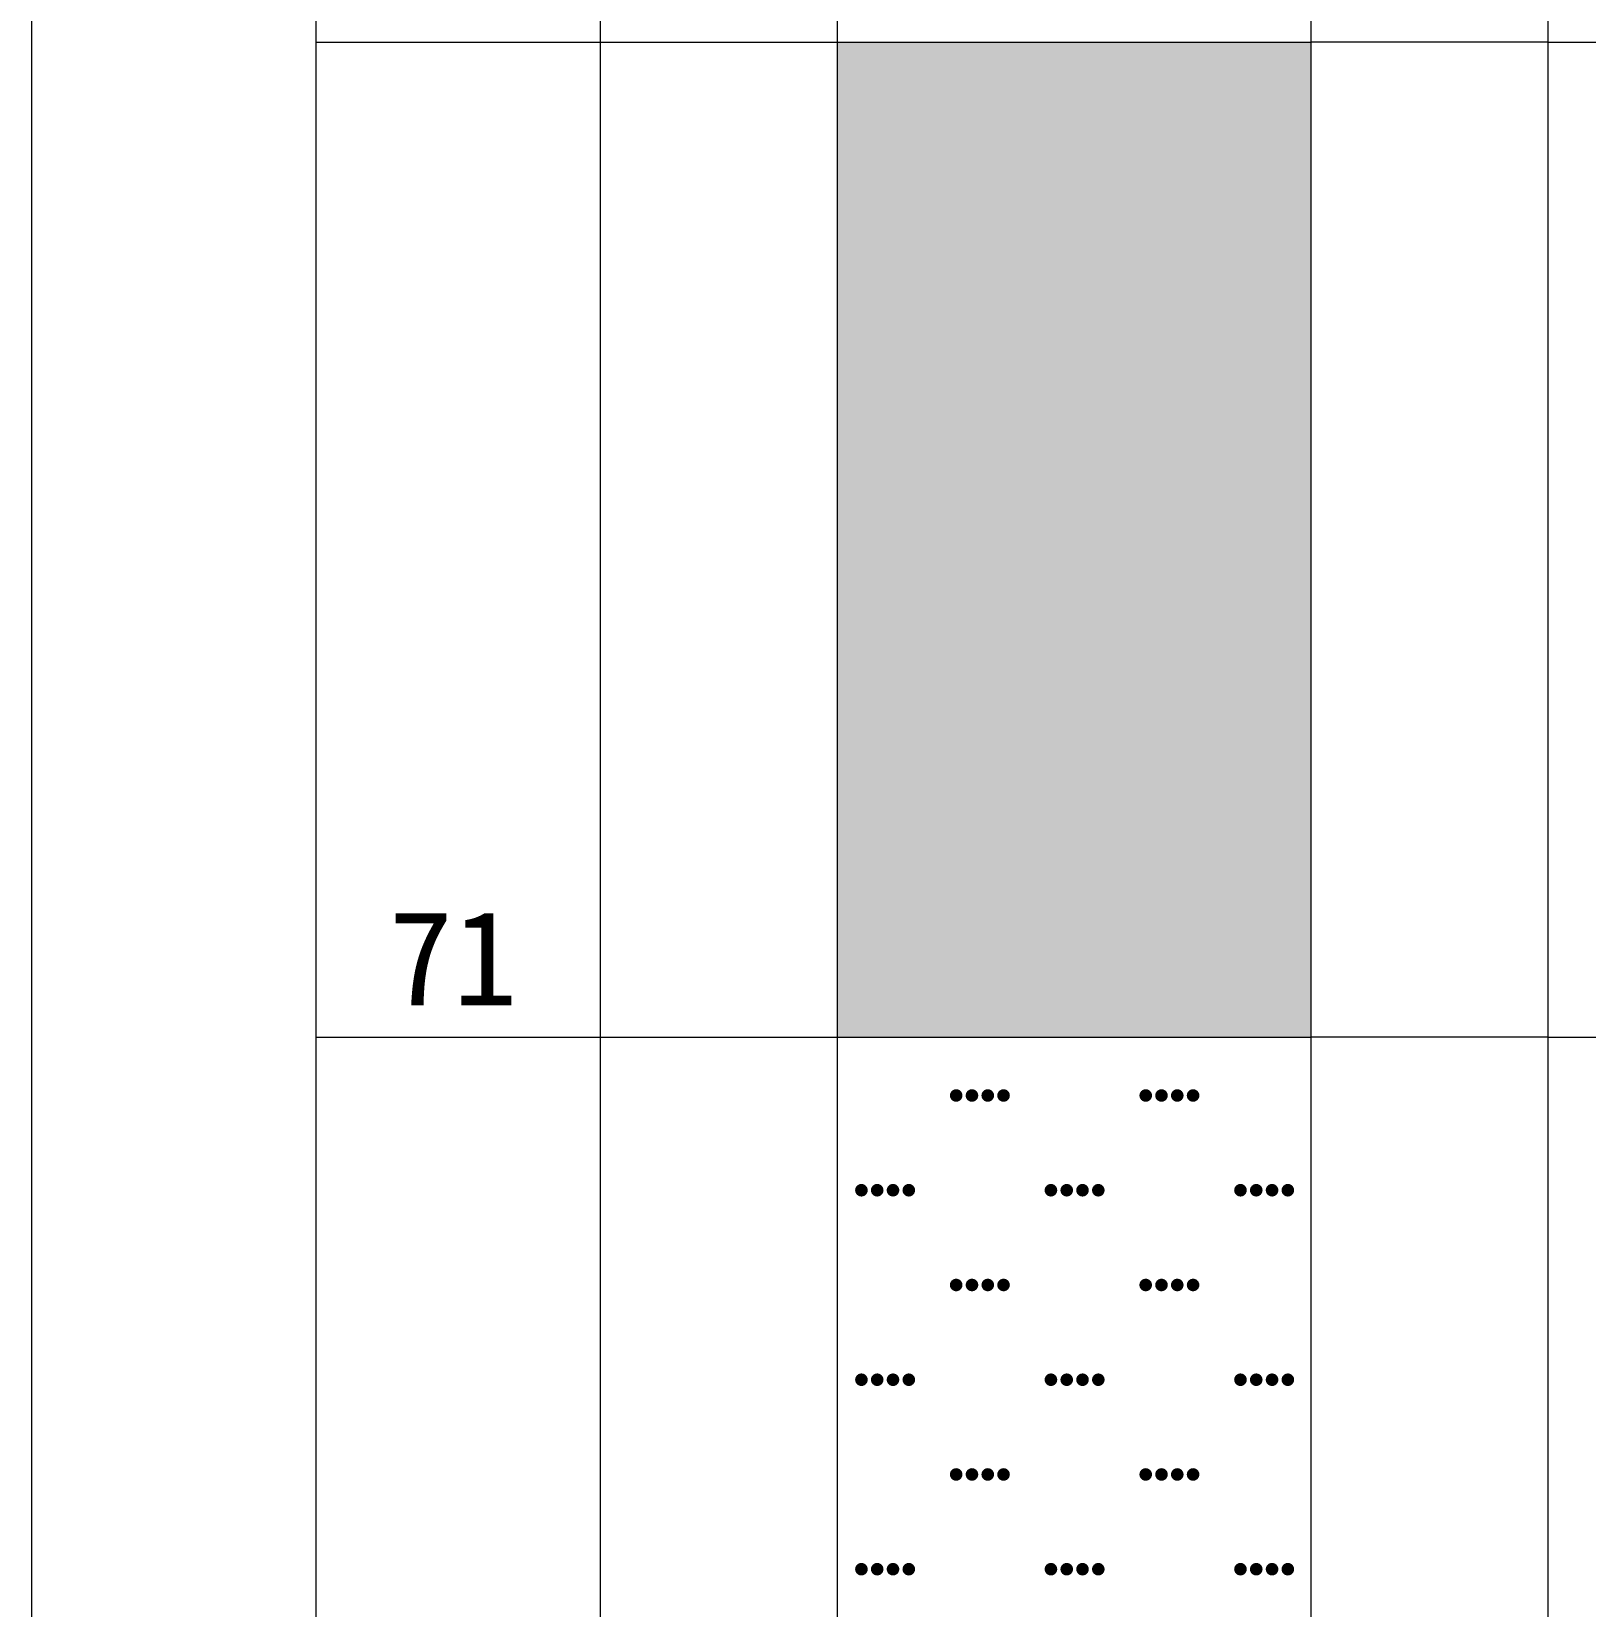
# Model space of a CAD drawing. Header units: inches. Extents: x -27 to 109, y -724 to 26.
# Drawn here: x 14.68 to 21.24, y -402.06 to -395.41 of the extents above; entities that cross this region are included whole.
import ezdxf

# ---------------------------------------------------------------- set-up
doc = ezdxf.new("R2010")
doc.units = ezdxf.units.IN
doc.header["$MEASUREMENT"] = 0
doc.layers.get('0').update_dxf_attribs({"lineweight": 0})
doc.styles.add('宋体', font='')
doc.styles.get('宋体').set_extended_font_data('宋体')

# ---------------------------------------------------------------- blocks, each defined once
blk = doc.blocks.new('lr_block_64')
at = {"true_color": 0x000000}
for points in [[(18.6105, -399.9076), (18.6114, -399.9007), (18.6105, -399.8938), (18.6078, -399.8874), (18.6035, -399.8819), (18.5981, -399.8776), (18.5917, -399.875), (18.5847, -399.874), (18.5778, -399.875), (18.5714, -399.8776), (18.5659, -399.8819), (18.5617, -399.8874), (18.559, -399.8938), (18.5581, -399.9007), (18.559, -399.9076), (18.5617, -399.914), (18.5659, -399.9195), (18.5714, -399.9237), (18.5778, -399.9264), (18.5847, -399.9273), (18.5917, -399.9264), (18.5981, -399.9237), (18.6035, -399.9195), (18.6078, -399.914)], [(18.6771, -399.9076), (18.6781, -399.9007), (18.6771, -399.8938), (18.6745, -399.8874), (18.6702, -399.8819), (18.6647, -399.8776), (18.6583, -399.875), (18.6514, -399.874), (18.6445, -399.875), (18.6381, -399.8776), (18.6326, -399.8819), (18.6283, -399.8874), (18.6257, -399.8938), (18.6247, -399.9007), (18.6257, -399.9076), (18.6283, -399.914), (18.6326, -399.9195), (18.6381, -399.9237), (18.6445, -399.9264), (18.6514, -399.9273), (18.6583, -399.9264), (18.6647, -399.9237), (18.6702, -399.9195), (18.6745, -399.914)], [(18.7438, -399.9076), (18.7447, -399.9007), (18.7438, -399.8938), (18.7411, -399.8874), (18.7369, -399.8819), (18.7314, -399.8776), (18.725, -399.875), (18.7181, -399.874), (18.7111, -399.875), (18.7047, -399.8776), (18.6993, -399.8819), (18.695, -399.8874), (18.6923, -399.8938), (18.6914, -399.9007), (18.6923, -399.9076), (18.695, -399.914), (18.6993, -399.9195), (18.7047, -399.9237), (18.7111, -399.9264), (18.7181, -399.9273), (18.725, -399.9264), (18.7314, -399.9237), (18.7369, -399.9195), (18.7411, -399.914)], [(18.8105, -399.9076), (18.8114, -399.9007), (18.8105, -399.8938), (18.8078, -399.8874), (18.8035, -399.8819), (18.7981, -399.8776), (18.7917, -399.875), (18.7847, -399.874), (18.7778, -399.875), (18.7714, -399.8776), (18.7659, -399.8819), (18.7617, -399.8874), (18.759, -399.8938), (18.7581, -399.9007), (18.759, -399.9076), (18.7617, -399.914), (18.7659, -399.9195), (18.7714, -399.9237), (18.7778, -399.9264), (18.7847, -399.9273), (18.7917, -399.9264), (18.7981, -399.9237), (18.8035, -399.9195), (18.8078, -399.914)], [(19.4105, -399.9076), (19.4114, -399.9007), (19.4105, -399.8938), (19.4078, -399.8874), (19.4035, -399.8819), (19.3981, -399.8776), (19.3917, -399.875), (19.3847, -399.874), (19.3778, -399.875), (19.3714, -399.8776), (19.3659, -399.8819), (19.3617, -399.8874), (19.359, -399.8938), (19.3581, -399.9007), (19.359, -399.9076), (19.3617, -399.914), (19.3659, -399.9195), (19.3714, -399.9237), (19.3778, -399.9264), (19.3847, -399.9273), (19.3917, -399.9264), (19.3981, -399.9237), (19.4035, -399.9195), (19.4078, -399.914)], [(19.4771, -399.9076), (19.4781, -399.9007), (19.4771, -399.8938), (19.4745, -399.8874), (19.4702, -399.8819), (19.4647, -399.8776), (19.4583, -399.875), (19.4514, -399.874), (19.4445, -399.875), (19.4381, -399.8776), (19.4326, -399.8819), (19.4283, -399.8874), (19.4257, -399.8938), (19.4247, -399.9007), (19.4257, -399.9076), (19.4283, -399.914), (19.4326, -399.9195), (19.4381, -399.9237), (19.4445, -399.9264), (19.4514, -399.9273), (19.4583, -399.9264), (19.4647, -399.9237), (19.4702, -399.9195), (19.4745, -399.914)], [(19.5438, -399.9076), (19.5447, -399.9007), (19.5438, -399.8938), (19.5411, -399.8874), (19.5369, -399.8819), (19.5314, -399.8776), (19.525, -399.875), (19.5181, -399.874), (19.5111, -399.875), (19.5047, -399.8776), (19.4993, -399.8819), (19.495, -399.8874), (19.4923, -399.8938), (19.4914, -399.9007), (19.4923, -399.9076), (19.495, -399.914), (19.4993, -399.9195), (19.5047, -399.9237), (19.5111, -399.9264), (19.5181, -399.9273), (19.525, -399.9264), (19.5314, -399.9237), (19.5369, -399.9195), (19.5411, -399.914)], [(19.6105, -399.9076), (19.6114, -399.9007), (19.6105, -399.8938), (19.6078, -399.8874), (19.6035, -399.8819), (19.5981, -399.8776), (19.5917, -399.875), (19.5847, -399.874), (19.5778, -399.875), (19.5714, -399.8776), (19.5659, -399.8819), (19.5617, -399.8874), (19.559, -399.8938), (19.5581, -399.9007), (19.559, -399.9076), (19.5617, -399.914), (19.5659, -399.9195), (19.5714, -399.9237), (19.5778, -399.9264), (19.5847, -399.9273), (19.5917, -399.9264), (19.5981, -399.9237), (19.6035, -399.9195), (19.6078, -399.914)], [(18.2105, -400.3076), (18.2114, -400.3007), (18.2105, -400.2937), (18.2078, -400.2874), (18.2035, -400.2819), (18.1981, -400.2776), (18.1917, -400.2749), (18.1847, -400.274), (18.1778, -400.2749), (18.1714, -400.2776), (18.1659, -400.2819), (18.1617, -400.2874), (18.159, -400.2937), (18.1581, -400.3007), (18.159, -400.3076), (18.1617, -400.314), (18.1659, -400.3195), (18.1714, -400.3238), (18.1778, -400.3264), (18.1847, -400.3274), (18.1917, -400.3264), (18.1981, -400.3238), (18.2035, -400.3195), (18.2078, -400.314)], [(18.2771, -400.3076), (18.2781, -400.3007), (18.2771, -400.2937), (18.2745, -400.2874), (18.2702, -400.2819), (18.2647, -400.2776), (18.2583, -400.2749), (18.2514, -400.274), (18.2445, -400.2749), (18.2381, -400.2776), (18.2326, -400.2819), (18.2283, -400.2874), (18.2257, -400.2937), (18.2247, -400.3007), (18.2257, -400.3076), (18.2283, -400.314), (18.2326, -400.3195), (18.2381, -400.3238), (18.2445, -400.3264), (18.2514, -400.3274), (18.2583, -400.3264), (18.2647, -400.3238), (18.2702, -400.3195), (18.2745, -400.314)], [(18.3438, -400.3076), (18.3447, -400.3007), (18.3438, -400.2937), (18.3411, -400.2874), (18.3369, -400.2819), (18.3314, -400.2776), (18.325, -400.2749), (18.3181, -400.274), (18.3111, -400.2749), (18.3047, -400.2776), (18.2993, -400.2819), (18.295, -400.2874), (18.2923, -400.2937), (18.2914, -400.3007), (18.2923, -400.3076), (18.295, -400.314), (18.2993, -400.3195), (18.3047, -400.3238), (18.3111, -400.3264), (18.3181, -400.3274), (18.325, -400.3264), (18.3314, -400.3238), (18.3369, -400.3195), (18.3411, -400.314)], [(18.4105, -400.3076), (18.4114, -400.3007), (18.4105, -400.2937), (18.4078, -400.2874), (18.4035, -400.2819), (18.3981, -400.2776), (18.3917, -400.2749), (18.3847, -400.274), (18.3778, -400.2749), (18.3714, -400.2776), (18.3659, -400.2819), (18.3617, -400.2874), (18.359, -400.2937), (18.3581, -400.3007), (18.359, -400.3076), (18.3617, -400.314), (18.3659, -400.3195), (18.3714, -400.3238), (18.3778, -400.3264), (18.3847, -400.3274), (18.3917, -400.3264), (18.3981, -400.3238), (18.4035, -400.3195), (18.4078, -400.314)], [(19.0105, -400.3076), (19.0114, -400.3007), (19.0105, -400.2937), (19.0078, -400.2874), (19.0035, -400.2819), (18.9981, -400.2776), (18.9917, -400.2749), (18.9847, -400.274), (18.9778, -400.2749), (18.9714, -400.2776), (18.9659, -400.2819), (18.9617, -400.2874), (18.959, -400.2937), (18.9581, -400.3007), (18.959, -400.3076), (18.9617, -400.314), (18.9659, -400.3195), (18.9714, -400.3238), (18.9778, -400.3264), (18.9847, -400.3274), (18.9917, -400.3264), (18.9981, -400.3238), (19.0035, -400.3195), (19.0078, -400.314)], [(19.0771, -400.3076), (19.0781, -400.3007), (19.0771, -400.2937), (19.0745, -400.2874), (19.0702, -400.2819), (19.0647, -400.2776), (19.0583, -400.2749), (19.0514, -400.274), (19.0445, -400.2749), (19.0381, -400.2776), (19.0326, -400.2819), (19.0283, -400.2874), (19.0257, -400.2937), (19.0247, -400.3007), (19.0257, -400.3076), (19.0283, -400.314), (19.0326, -400.3195), (19.0381, -400.3238), (19.0445, -400.3264), (19.0514, -400.3274), (19.0583, -400.3264), (19.0647, -400.3238), (19.0702, -400.3195), (19.0745, -400.314)], [(19.1438, -400.3076), (19.1447, -400.3007), (19.1438, -400.2937), (19.1411, -400.2874), (19.1369, -400.2819), (19.1314, -400.2776), (19.125, -400.2749), (19.1181, -400.274), (19.1111, -400.2749), (19.1047, -400.2776), (19.0993, -400.2819), (19.095, -400.2874), (19.0923, -400.2937), (19.0914, -400.3007), (19.0923, -400.3076), (19.095, -400.314), (19.0993, -400.3195), (19.1047, -400.3238), (19.1111, -400.3264), (19.1181, -400.3274), (19.125, -400.3264), (19.1314, -400.3238), (19.1369, -400.3195), (19.1411, -400.314)], [(19.2105, -400.3076), (19.2114, -400.3007), (19.2105, -400.2937), (19.2078, -400.2874), (19.2035, -400.2819), (19.1981, -400.2776), (19.1917, -400.2749), (19.1847, -400.274), (19.1778, -400.2749), (19.1714, -400.2776), (19.1659, -400.2819), (19.1617, -400.2874), (19.159, -400.2937), (19.1581, -400.3007), (19.159, -400.3076), (19.1617, -400.314), (19.1659, -400.3195), (19.1714, -400.3238), (19.1778, -400.3264), (19.1847, -400.3274), (19.1917, -400.3264), (19.1981, -400.3238), (19.2035, -400.3195), (19.2078, -400.314)], [(19.8105, -400.3076), (19.8114, -400.3007), (19.8105, -400.2937), (19.8078, -400.2874), (19.8035, -400.2819), (19.7981, -400.2776), (19.7917, -400.2749), (19.7847, -400.274), (19.7778, -400.2749), (19.7714, -400.2776), (19.7659, -400.2819), (19.7617, -400.2874), (19.759, -400.2937), (19.7581, -400.3007), (19.759, -400.3076), (19.7617, -400.314), (19.7659, -400.3195), (19.7714, -400.3238), (19.7778, -400.3264), (19.7847, -400.3274), (19.7917, -400.3264), (19.7981, -400.3238), (19.8035, -400.3195), (19.8078, -400.314)], [(19.8771, -400.3076), (19.8781, -400.3007), (19.8771, -400.2937), (19.8745, -400.2874), (19.8702, -400.2819), (19.8647, -400.2776), (19.8583, -400.2749), (19.8514, -400.274), (19.8445, -400.2749), (19.8381, -400.2776), (19.8326, -400.2819), (19.8283, -400.2874), (19.8257, -400.2937), (19.8247, -400.3007), (19.8257, -400.3076), (19.8283, -400.314), (19.8326, -400.3195), (19.8381, -400.3238), (19.8445, -400.3264), (19.8514, -400.3274), (19.8583, -400.3264), (19.8647, -400.3238), (19.8702, -400.3195), (19.8745, -400.314)], [(19.9438, -400.3076), (19.9447, -400.3007), (19.9438, -400.2937), (19.9411, -400.2874), (19.9369, -400.2819), (19.9314, -400.2776), (19.925, -400.2749), (19.9181, -400.274), (19.9111, -400.2749), (19.9047, -400.2776), (19.8993, -400.2819), (19.895, -400.2874), (19.8923, -400.2937), (19.8914, -400.3007), (19.8923, -400.3076), (19.895, -400.314), (19.8993, -400.3195), (19.9047, -400.3238), (19.9111, -400.3264), (19.9181, -400.3274), (19.925, -400.3264), (19.9314, -400.3238), (19.9369, -400.3195), (19.9411, -400.314)], [(20.0105, -400.3076), (20.0114, -400.3007), (20.0105, -400.2937), (20.0078, -400.2874), (20.0035, -400.2819), (19.9981, -400.2776), (19.9917, -400.2749), (19.9847, -400.274), (19.9778, -400.2749), (19.9714, -400.2776), (19.9659, -400.2819), (19.9617, -400.2874), (19.959, -400.2937), (19.9581, -400.3007), (19.959, -400.3076), (19.9617, -400.314), (19.9659, -400.3195), (19.9714, -400.3238), (19.9778, -400.3264), (19.9847, -400.3274), (19.9917, -400.3264), (19.9981, -400.3238), (20.0035, -400.3195), (20.0078, -400.314)], [(18.6105, -400.7076), (18.6114, -400.7007), (18.6105, -400.6938), (18.6078, -400.6873), (18.6035, -400.6819), (18.5981, -400.6776), (18.5917, -400.675), (18.5847, -400.674), (18.5778, -400.675), (18.5714, -400.6776), (18.5659, -400.6819), (18.5617, -400.6873), (18.559, -400.6938), (18.5581, -400.7007), (18.559, -400.7076), (18.5617, -400.714), (18.5659, -400.7195), (18.5714, -400.7237), (18.5778, -400.7264), (18.5847, -400.7274), (18.5917, -400.7264), (18.5981, -400.7237), (18.6035, -400.7195), (18.6078, -400.714)], [(18.6771, -400.7076), (18.6781, -400.7007), (18.6771, -400.6938), (18.6745, -400.6873), (18.6702, -400.6819), (18.6647, -400.6776), (18.6583, -400.675), (18.6514, -400.674), (18.6445, -400.675), (18.6381, -400.6776), (18.6326, -400.6819), (18.6283, -400.6873), (18.6257, -400.6938), (18.6247, -400.7007), (18.6257, -400.7076), (18.6283, -400.714), (18.6326, -400.7195), (18.6381, -400.7237), (18.6445, -400.7264), (18.6514, -400.7274), (18.6583, -400.7264), (18.6647, -400.7237), (18.6702, -400.7195), (18.6745, -400.714)], [(18.7438, -400.7076), (18.7447, -400.7007), (18.7438, -400.6938), (18.7411, -400.6873), (18.7369, -400.6819), (18.7314, -400.6776), (18.725, -400.675), (18.7181, -400.674), (18.7111, -400.675), (18.7047, -400.6776), (18.6993, -400.6819), (18.695, -400.6873), (18.6923, -400.6938), (18.6914, -400.7007), (18.6923, -400.7076), (18.695, -400.714), (18.6993, -400.7195), (18.7047, -400.7237), (18.7111, -400.7264), (18.7181, -400.7274), (18.725, -400.7264), (18.7314, -400.7237), (18.7369, -400.7195), (18.7411, -400.714)], [(18.8105, -400.7076), (18.8114, -400.7007), (18.8105, -400.6938), (18.8078, -400.6873), (18.8035, -400.6819), (18.7981, -400.6776), (18.7917, -400.675), (18.7847, -400.674), (18.7778, -400.675), (18.7714, -400.6776), (18.7659, -400.6819), (18.7617, -400.6873), (18.759, -400.6938), (18.7581, -400.7007), (18.759, -400.7076), (18.7617, -400.714), (18.7659, -400.7195), (18.7714, -400.7237), (18.7778, -400.7264), (18.7847, -400.7274), (18.7917, -400.7264), (18.7981, -400.7237), (18.8035, -400.7195), (18.8078, -400.714)], [(19.4105, -400.7076), (19.4114, -400.7007), (19.4105, -400.6938), (19.4078, -400.6873), (19.4035, -400.6819), (19.3981, -400.6776), (19.3917, -400.675), (19.3847, -400.674), (19.3778, -400.675), (19.3714, -400.6776), (19.3659, -400.6819), (19.3617, -400.6873), (19.359, -400.6938), (19.3581, -400.7007), (19.359, -400.7076), (19.3617, -400.714), (19.3659, -400.7195), (19.3714, -400.7237), (19.3778, -400.7264), (19.3847, -400.7274), (19.3917, -400.7264), (19.3981, -400.7237), (19.4035, -400.7195), (19.4078, -400.714)], [(19.4771, -400.7076), (19.4781, -400.7007), (19.4771, -400.6938), (19.4745, -400.6873), (19.4702, -400.6819), (19.4647, -400.6776), (19.4583, -400.675), (19.4514, -400.674), (19.4445, -400.675), (19.4381, -400.6776), (19.4326, -400.6819), (19.4283, -400.6873), (19.4257, -400.6938), (19.4247, -400.7007), (19.4257, -400.7076), (19.4283, -400.714), (19.4326, -400.7195), (19.4381, -400.7237), (19.4445, -400.7264), (19.4514, -400.7274), (19.4583, -400.7264), (19.4647, -400.7237), (19.4702, -400.7195), (19.4745, -400.714)], [(19.5438, -400.7076), (19.5447, -400.7007), (19.5438, -400.6938), (19.5411, -400.6873), (19.5369, -400.6819), (19.5314, -400.6776), (19.525, -400.675), (19.5181, -400.674), (19.5111, -400.675), (19.5047, -400.6776), (19.4993, -400.6819), (19.495, -400.6873), (19.4923, -400.6938), (19.4914, -400.7007), (19.4923, -400.7076), (19.495, -400.714), (19.4993, -400.7195), (19.5047, -400.7237), (19.5111, -400.7264), (19.5181, -400.7274), (19.525, -400.7264), (19.5314, -400.7237), (19.5369, -400.7195), (19.5411, -400.714)], [(19.6105, -400.7076), (19.6114, -400.7007), (19.6105, -400.6938), (19.6078, -400.6873), (19.6035, -400.6819), (19.5981, -400.6776), (19.5917, -400.675), (19.5847, -400.674), (19.5778, -400.675), (19.5714, -400.6776), (19.5659, -400.6819), (19.5617, -400.6873), (19.559, -400.6938), (19.5581, -400.7007), (19.559, -400.7076), (19.5617, -400.714), (19.5659, -400.7195), (19.5714, -400.7237), (19.5778, -400.7264), (19.5847, -400.7274), (19.5917, -400.7264), (19.5981, -400.7237), (19.6035, -400.7195), (19.6078, -400.714)], [(18.2105, -401.1076), (18.2114, -401.1007), (18.2105, -401.0938), (18.2078, -401.0874), (18.2035, -401.0819), (18.1981, -401.0776), (18.1917, -401.075), (18.1847, -401.074), (18.1778, -401.075), (18.1714, -401.0776), (18.1659, -401.0819), (18.1617, -401.0874), (18.159, -401.0938), (18.1581, -401.1007), (18.159, -401.1076), (18.1617, -401.114), (18.1659, -401.1195), (18.1714, -401.1237), (18.1778, -401.1264), (18.1847, -401.1273), (18.1917, -401.1264), (18.1981, -401.1237), (18.2035, -401.1195), (18.2078, -401.114)], [(18.2771, -401.1076), (18.2781, -401.1007), (18.2771, -401.0938), (18.2745, -401.0874), (18.2702, -401.0819), (18.2647, -401.0776), (18.2583, -401.075), (18.2514, -401.074), (18.2445, -401.075), (18.2381, -401.0776), (18.2326, -401.0819), (18.2283, -401.0874), (18.2257, -401.0938), (18.2247, -401.1007), (18.2257, -401.1076), (18.2283, -401.114), (18.2326, -401.1195), (18.2381, -401.1237), (18.2445, -401.1264), (18.2514, -401.1273), (18.2583, -401.1264), (18.2647, -401.1237), (18.2702, -401.1195), (18.2745, -401.114)], [(18.3438, -401.1076), (18.3447, -401.1007), (18.3438, -401.0938), (18.3411, -401.0874), (18.3369, -401.0819), (18.3314, -401.0776), (18.325, -401.075), (18.3181, -401.074), (18.3111, -401.075), (18.3047, -401.0776), (18.2993, -401.0819), (18.295, -401.0874), (18.2923, -401.0938), (18.2914, -401.1007), (18.2923, -401.1076), (18.295, -401.114), (18.2993, -401.1195), (18.3047, -401.1237), (18.3111, -401.1264), (18.3181, -401.1273), (18.325, -401.1264), (18.3314, -401.1237), (18.3369, -401.1195), (18.3411, -401.114)], [(18.4105, -401.1076), (18.4114, -401.1007), (18.4105, -401.0938), (18.4078, -401.0874), (18.4035, -401.0819), (18.3981, -401.0776), (18.3917, -401.075), (18.3847, -401.074), (18.3778, -401.075), (18.3714, -401.0776), (18.3659, -401.0819), (18.3617, -401.0874), (18.359, -401.0938), (18.3581, -401.1007), (18.359, -401.1076), (18.3617, -401.114), (18.3659, -401.1195), (18.3714, -401.1237), (18.3778, -401.1264), (18.3847, -401.1273), (18.3917, -401.1264), (18.3981, -401.1237), (18.4035, -401.1195), (18.4078, -401.114)], [(19.0105, -401.1076), (19.0114, -401.1007), (19.0105, -401.0938), (19.0078, -401.0874), (19.0035, -401.0819), (18.9981, -401.0776), (18.9917, -401.075), (18.9847, -401.074), (18.9778, -401.075), (18.9714, -401.0776), (18.9659, -401.0819), (18.9617, -401.0874), (18.959, -401.0938), (18.9581, -401.1007), (18.959, -401.1076), (18.9617, -401.114), (18.9659, -401.1195), (18.9714, -401.1237), (18.9778, -401.1264), (18.9847, -401.1273), (18.9917, -401.1264), (18.9981, -401.1237), (19.0035, -401.1195), (19.0078, -401.114)], [(19.0771, -401.1076), (19.0781, -401.1007), (19.0771, -401.0938), (19.0745, -401.0874), (19.0702, -401.0819), (19.0647, -401.0776), (19.0583, -401.075), (19.0514, -401.074), (19.0445, -401.075), (19.0381, -401.0776), (19.0326, -401.0819), (19.0283, -401.0874), (19.0257, -401.0938), (19.0247, -401.1007), (19.0257, -401.1076), (19.0283, -401.114), (19.0326, -401.1195), (19.0381, -401.1237), (19.0445, -401.1264), (19.0514, -401.1273), (19.0583, -401.1264), (19.0647, -401.1237), (19.0702, -401.1195), (19.0745, -401.114)], [(19.1438, -401.1076), (19.1447, -401.1007), (19.1438, -401.0938), (19.1411, -401.0874), (19.1369, -401.0819), (19.1314, -401.0776), (19.125, -401.075), (19.1181, -401.074), (19.1111, -401.075), (19.1047, -401.0776), (19.0993, -401.0819), (19.095, -401.0874), (19.0923, -401.0938), (19.0914, -401.1007), (19.0923, -401.1076), (19.095, -401.114), (19.0993, -401.1195), (19.1047, -401.1237), (19.1111, -401.1264), (19.1181, -401.1273), (19.125, -401.1264), (19.1314, -401.1237), (19.1369, -401.1195), (19.1411, -401.114)], [(19.2105, -401.1076), (19.2114, -401.1007), (19.2105, -401.0938), (19.2078, -401.0874), (19.2035, -401.0819), (19.1981, -401.0776), (19.1917, -401.075), (19.1847, -401.074), (19.1778, -401.075), (19.1714, -401.0776), (19.1659, -401.0819), (19.1617, -401.0874), (19.159, -401.0938), (19.1581, -401.1007), (19.159, -401.1076), (19.1617, -401.114), (19.1659, -401.1195), (19.1714, -401.1237), (19.1778, -401.1264), (19.1847, -401.1273), (19.1917, -401.1264), (19.1981, -401.1237), (19.2035, -401.1195), (19.2078, -401.114)], [(19.8105, -401.1076), (19.8114, -401.1007), (19.8105, -401.0938), (19.8078, -401.0874), (19.8035, -401.0819), (19.7981, -401.0776), (19.7917, -401.075), (19.7847, -401.074), (19.7778, -401.075), (19.7714, -401.0776), (19.7659, -401.0819), (19.7617, -401.0874), (19.759, -401.0938), (19.7581, -401.1007), (19.759, -401.1076), (19.7617, -401.114), (19.7659, -401.1195), (19.7714, -401.1237), (19.7778, -401.1264), (19.7847, -401.1273), (19.7917, -401.1264), (19.7981, -401.1237), (19.8035, -401.1195), (19.8078, -401.114)], [(19.8771, -401.1076), (19.8781, -401.1007), (19.8771, -401.0938), (19.8745, -401.0874), (19.8702, -401.0819), (19.8647, -401.0776), (19.8583, -401.075), (19.8514, -401.074), (19.8445, -401.075), (19.8381, -401.0776), (19.8326, -401.0819), (19.8283, -401.0874), (19.8257, -401.0938), (19.8247, -401.1007), (19.8257, -401.1076), (19.8283, -401.114), (19.8326, -401.1195), (19.8381, -401.1237), (19.8445, -401.1264), (19.8514, -401.1273), (19.8583, -401.1264), (19.8647, -401.1237), (19.8702, -401.1195), (19.8745, -401.114)], [(19.9438, -401.1076), (19.9447, -401.1007), (19.9438, -401.0938), (19.9411, -401.0874), (19.9369, -401.0819), (19.9314, -401.0776), (19.925, -401.075), (19.9181, -401.074), (19.9111, -401.075), (19.9047, -401.0776), (19.8993, -401.0819), (19.895, -401.0874), (19.8923, -401.0938), (19.8914, -401.1007), (19.8923, -401.1076), (19.895, -401.114), (19.8993, -401.1195), (19.9047, -401.1237), (19.9111, -401.1264), (19.9181, -401.1273), (19.925, -401.1264), (19.9314, -401.1237), (19.9369, -401.1195), (19.9411, -401.114)], [(20.0105, -401.1076), (20.0114, -401.1007), (20.0105, -401.0938), (20.0078, -401.0874), (20.0035, -401.0819), (19.9981, -401.0776), (19.9917, -401.075), (19.9847, -401.074), (19.9778, -401.075), (19.9714, -401.0776), (19.9659, -401.0819), (19.9617, -401.0874), (19.959, -401.0938), (19.9581, -401.1007), (19.959, -401.1076), (19.9617, -401.114), (19.9659, -401.1195), (19.9714, -401.1237), (19.9778, -401.1264), (19.9847, -401.1273), (19.9917, -401.1264), (19.9981, -401.1237), (20.0035, -401.1195), (20.0078, -401.114)], [(18.6105, -401.5076), (18.6114, -401.5007), (18.6105, -401.4937), (18.6078, -401.4873), (18.6035, -401.4819), (18.5981, -401.4776), (18.5917, -401.4749), (18.5847, -401.474), (18.5778, -401.4749), (18.5714, -401.4776), (18.5659, -401.4819), (18.5617, -401.4873), (18.559, -401.4937), (18.5581, -401.5007), (18.559, -401.5076), (18.5617, -401.514), (18.5659, -401.5195), (18.5714, -401.5238), (18.5778, -401.5264), (18.5847, -401.5274), (18.5917, -401.5264), (18.5981, -401.5238), (18.6035, -401.5195), (18.6078, -401.514)], [(18.6771, -401.5076), (18.6781, -401.5007), (18.6771, -401.4937), (18.6745, -401.4873), (18.6702, -401.4819), (18.6647, -401.4776), (18.6583, -401.4749), (18.6514, -401.474), (18.6445, -401.4749), (18.6381, -401.4776), (18.6326, -401.4819), (18.6283, -401.4873), (18.6257, -401.4937), (18.6247, -401.5007), (18.6257, -401.5076), (18.6283, -401.514), (18.6326, -401.5195), (18.6381, -401.5238), (18.6445, -401.5264), (18.6514, -401.5274), (18.6583, -401.5264), (18.6647, -401.5238), (18.6702, -401.5195), (18.6745, -401.514)], [(18.7438, -401.5076), (18.7447, -401.5007), (18.7438, -401.4937), (18.7411, -401.4873), (18.7369, -401.4819), (18.7314, -401.4776), (18.725, -401.4749), (18.7181, -401.474), (18.7111, -401.4749), (18.7047, -401.4776), (18.6993, -401.4819), (18.695, -401.4873), (18.6923, -401.4937), (18.6914, -401.5007), (18.6923, -401.5076), (18.695, -401.514), (18.6993, -401.5195), (18.7047, -401.5238), (18.7111, -401.5264), (18.7181, -401.5274), (18.725, -401.5264), (18.7314, -401.5238), (18.7369, -401.5195), (18.7411, -401.514)], [(18.8105, -401.5076), (18.8114, -401.5007), (18.8105, -401.4937), (18.8078, -401.4873), (18.8035, -401.4819), (18.7981, -401.4776), (18.7917, -401.4749), (18.7847, -401.474), (18.7778, -401.4749), (18.7714, -401.4776), (18.7659, -401.4819), (18.7617, -401.4873), (18.759, -401.4937), (18.7581, -401.5007), (18.759, -401.5076), (18.7617, -401.514), (18.7659, -401.5195), (18.7714, -401.5238), (18.7778, -401.5264), (18.7847, -401.5274), (18.7917, -401.5264), (18.7981, -401.5238), (18.8035, -401.5195), (18.8078, -401.514)], [(19.4105, -401.5076), (19.4114, -401.5007), (19.4105, -401.4937), (19.4078, -401.4873), (19.4035, -401.4819), (19.3981, -401.4776), (19.3917, -401.4749), (19.3847, -401.474), (19.3778, -401.4749), (19.3714, -401.4776), (19.3659, -401.4819), (19.3617, -401.4873), (19.359, -401.4937), (19.3581, -401.5007), (19.359, -401.5076), (19.3617, -401.514), (19.3659, -401.5195), (19.3714, -401.5238), (19.3778, -401.5264), (19.3847, -401.5274), (19.3917, -401.5264), (19.3981, -401.5238), (19.4035, -401.5195), (19.4078, -401.514)], [(19.4771, -401.5076), (19.4781, -401.5007), (19.4771, -401.4937), (19.4745, -401.4873), (19.4702, -401.4819), (19.4647, -401.4776), (19.4583, -401.4749), (19.4514, -401.474), (19.4445, -401.4749), (19.4381, -401.4776), (19.4326, -401.4819), (19.4283, -401.4873), (19.4257, -401.4937), (19.4247, -401.5007), (19.4257, -401.5076), (19.4283, -401.514), (19.4326, -401.5195), (19.4381, -401.5238), (19.4445, -401.5264), (19.4514, -401.5274), (19.4583, -401.5264), (19.4647, -401.5238), (19.4702, -401.5195), (19.4745, -401.514)], [(19.5438, -401.5076), (19.5447, -401.5007), (19.5438, -401.4937), (19.5411, -401.4873), (19.5369, -401.4819), (19.5314, -401.4776), (19.525, -401.4749), (19.5181, -401.474), (19.5111, -401.4749), (19.5047, -401.4776), (19.4993, -401.4819), (19.495, -401.4873), (19.4923, -401.4937), (19.4914, -401.5007), (19.4923, -401.5076), (19.495, -401.514), (19.4993, -401.5195), (19.5047, -401.5238), (19.5111, -401.5264), (19.5181, -401.5274), (19.525, -401.5264), (19.5314, -401.5238), (19.5369, -401.5195), (19.5411, -401.514)], [(19.6105, -401.5076), (19.6114, -401.5007), (19.6105, -401.4937), (19.6078, -401.4873), (19.6035, -401.4819), (19.5981, -401.4776), (19.5917, -401.4749), (19.5847, -401.474), (19.5778, -401.4749), (19.5714, -401.4776), (19.5659, -401.4819), (19.5617, -401.4873), (19.559, -401.4937), (19.5581, -401.5007), (19.559, -401.5076), (19.5617, -401.514), (19.5659, -401.5195), (19.5714, -401.5238), (19.5778, -401.5264), (19.5847, -401.5274), (19.5917, -401.5264), (19.5981, -401.5238), (19.6035, -401.5195), (19.6078, -401.514)], [(18.2105, -401.9076), (18.2114, -401.9007), (18.2105, -401.8938), (18.2078, -401.8874), (18.2035, -401.8819), (18.1981, -401.8776), (18.1917, -401.875), (18.1847, -401.874), (18.1778, -401.875), (18.1714, -401.8776), (18.1659, -401.8819), (18.1617, -401.8874), (18.159, -401.8938), (18.1581, -401.9007), (18.159, -401.9076), (18.1617, -401.914), (18.1659, -401.9195), (18.1714, -401.9237), (18.1778, -401.9264), (18.1847, -401.9273), (18.1917, -401.9264), (18.1981, -401.9237), (18.2035, -401.9195), (18.2078, -401.914)], [(18.2771, -401.9076), (18.2781, -401.9007), (18.2771, -401.8938), (18.2745, -401.8874), (18.2702, -401.8819), (18.2647, -401.8776), (18.2583, -401.875), (18.2514, -401.874), (18.2445, -401.875), (18.2381, -401.8776), (18.2326, -401.8819), (18.2283, -401.8874), (18.2257, -401.8938), (18.2247, -401.9007), (18.2257, -401.9076), (18.2283, -401.914), (18.2326, -401.9195), (18.2381, -401.9237), (18.2445, -401.9264), (18.2514, -401.9273), (18.2583, -401.9264), (18.2647, -401.9237), (18.2702, -401.9195), (18.2745, -401.914)], [(18.3438, -401.9076), (18.3447, -401.9007), (18.3438, -401.8938), (18.3411, -401.8874), (18.3369, -401.8819), (18.3314, -401.8776), (18.325, -401.875), (18.3181, -401.874), (18.3111, -401.875), (18.3047, -401.8776), (18.2993, -401.8819), (18.295, -401.8874), (18.2923, -401.8938), (18.2914, -401.9007), (18.2923, -401.9076), (18.295, -401.914), (18.2993, -401.9195), (18.3047, -401.9237), (18.3111, -401.9264), (18.3181, -401.9273), (18.325, -401.9264), (18.3314, -401.9237), (18.3369, -401.9195), (18.3411, -401.914)], [(18.4105, -401.9076), (18.4114, -401.9007), (18.4105, -401.8938), (18.4078, -401.8874), (18.4035, -401.8819), (18.3981, -401.8776), (18.3917, -401.875), (18.3847, -401.874), (18.3778, -401.875), (18.3714, -401.8776), (18.3659, -401.8819), (18.3617, -401.8874), (18.359, -401.8938), (18.3581, -401.9007), (18.359, -401.9076), (18.3617, -401.914), (18.3659, -401.9195), (18.3714, -401.9237), (18.3778, -401.9264), (18.3847, -401.9273), (18.3917, -401.9264), (18.3981, -401.9237), (18.4035, -401.9195), (18.4078, -401.914)], [(19.0105, -401.9076), (19.0114, -401.9007), (19.0105, -401.8938), (19.0078, -401.8874), (19.0035, -401.8819), (18.9981, -401.8776), (18.9917, -401.875), (18.9847, -401.874), (18.9778, -401.875), (18.9714, -401.8776), (18.9659, -401.8819), (18.9617, -401.8874), (18.959, -401.8938), (18.9581, -401.9007), (18.959, -401.9076), (18.9617, -401.914), (18.9659, -401.9195), (18.9714, -401.9237), (18.9778, -401.9264), (18.9847, -401.9273), (18.9917, -401.9264), (18.9981, -401.9237), (19.0035, -401.9195), (19.0078, -401.914)], [(19.0771, -401.9076), (19.0781, -401.9007), (19.0771, -401.8938), (19.0745, -401.8874), (19.0702, -401.8819), (19.0647, -401.8776), (19.0583, -401.875), (19.0514, -401.874), (19.0445, -401.875), (19.0381, -401.8776), (19.0326, -401.8819), (19.0283, -401.8874), (19.0257, -401.8938), (19.0247, -401.9007), (19.0257, -401.9076), (19.0283, -401.914), (19.0326, -401.9195), (19.0381, -401.9237), (19.0445, -401.9264), (19.0514, -401.9273), (19.0583, -401.9264), (19.0647, -401.9237), (19.0702, -401.9195), (19.0745, -401.914)], [(19.1438, -401.9076), (19.1447, -401.9007), (19.1438, -401.8938), (19.1411, -401.8874), (19.1369, -401.8819), (19.1314, -401.8776), (19.125, -401.875), (19.1181, -401.874), (19.1111, -401.875), (19.1047, -401.8776), (19.0993, -401.8819), (19.095, -401.8874), (19.0923, -401.8938), (19.0914, -401.9007), (19.0923, -401.9076), (19.095, -401.914), (19.0993, -401.9195), (19.1047, -401.9237), (19.1111, -401.9264), (19.1181, -401.9273), (19.125, -401.9264), (19.1314, -401.9237), (19.1369, -401.9195), (19.1411, -401.914)], [(19.2105, -401.9076), (19.2114, -401.9007), (19.2105, -401.8938), (19.2078, -401.8874), (19.2035, -401.8819), (19.1981, -401.8776), (19.1917, -401.875), (19.1847, -401.874), (19.1778, -401.875), (19.1714, -401.8776), (19.1659, -401.8819), (19.1617, -401.8874), (19.159, -401.8938), (19.1581, -401.9007), (19.159, -401.9076), (19.1617, -401.914), (19.1659, -401.9195), (19.1714, -401.9237), (19.1778, -401.9264), (19.1847, -401.9273), (19.1917, -401.9264), (19.1981, -401.9237), (19.2035, -401.9195), (19.2078, -401.914)], [(19.8105, -401.9076), (19.8114, -401.9007), (19.8105, -401.8938), (19.8078, -401.8874), (19.8035, -401.8819), (19.7981, -401.8776), (19.7917, -401.875), (19.7847, -401.874), (19.7778, -401.875), (19.7714, -401.8776), (19.7659, -401.8819), (19.7617, -401.8874), (19.759, -401.8938), (19.7581, -401.9007), (19.759, -401.9076), (19.7617, -401.914), (19.7659, -401.9195), (19.7714, -401.9237), (19.7778, -401.9264), (19.7847, -401.9273), (19.7917, -401.9264), (19.7981, -401.9237), (19.8035, -401.9195), (19.8078, -401.914)], [(19.8771, -401.9076), (19.8781, -401.9007), (19.8771, -401.8938), (19.8745, -401.8874), (19.8702, -401.8819), (19.8647, -401.8776), (19.8583, -401.875), (19.8514, -401.874), (19.8445, -401.875), (19.8381, -401.8776), (19.8326, -401.8819), (19.8283, -401.8874), (19.8257, -401.8938), (19.8247, -401.9007), (19.8257, -401.9076), (19.8283, -401.914), (19.8326, -401.9195), (19.8381, -401.9237), (19.8445, -401.9264), (19.8514, -401.9273), (19.8583, -401.9264), (19.8647, -401.9237), (19.8702, -401.9195), (19.8745, -401.914)], [(19.9438, -401.9076), (19.9447, -401.9007), (19.9438, -401.8938), (19.9411, -401.8874), (19.9369, -401.8819), (19.9314, -401.8776), (19.925, -401.875), (19.9181, -401.874), (19.9111, -401.875), (19.9047, -401.8776), (19.8993, -401.8819), (19.895, -401.8874), (19.8923, -401.8938), (19.8914, -401.9007), (19.8923, -401.9076), (19.895, -401.914), (19.8993, -401.9195), (19.9047, -401.9237), (19.9111, -401.9264), (19.9181, -401.9273), (19.925, -401.9264), (19.9314, -401.9237), (19.9369, -401.9195), (19.9411, -401.914)], [(20.0105, -401.9076), (20.0114, -401.9007), (20.0105, -401.8938), (20.0078, -401.8874), (20.0035, -401.8819), (19.9981, -401.8776), (19.9917, -401.875), (19.9847, -401.874), (19.9778, -401.875), (19.9714, -401.8776), (19.9659, -401.8819), (19.9617, -401.8874), (19.959, -401.8938), (19.9581, -401.9007), (19.959, -401.9076), (19.9617, -401.914), (19.9659, -401.9195), (19.9714, -401.9237), (19.9778, -401.9264), (19.9847, -401.9273), (19.9917, -401.9264), (19.9981, -401.9237), (20.0035, -401.9195), (20.0078, -401.914)]]:
    blk.add_hatch(color=18, dxfattribs=at).paths.add_polyline_path(points, flags=17)

msp = doc.modelspace()

# ---------------------------------------------------------------- hatches: boundary and pattern name
at = {"true_color": 0x000000}
msp.add_hatch(color=18, dxfattribs=at).paths.add_polyline_path([(18.0817, -399.6538), (20.0817, -399.6538), (20.0817, -395.4538), (18.0817, -395.4538)], flags=17)
h = msp.add_hatch()
h.set_pattern_fill('', color=256, style=0, pattern_type=0)
h.set_pattern_definition([])
h.paths.add_polyline_path([(18.0817, -399.6538), (20.0817, -399.6538), (20.0817, -395.4538), (18.0817, -395.4538)], flags=17)

# ---------------------------------------------------------------- linework, layer by layer
at = {"linetype": 'Continuous', "lineweight": 15}
for p, q in [((14.6817, 0.8962), (14.6817, -693.5538)), ((15.8817, 0.8962), (15.8817, -693.5538)), ((17.0817, 0.8962), (17.0817, -693.5538)), ((21.0817, 0.8962), (21.0817, -693.5538)), ((18.0817, -392.1538), (18.0817, -395.4538)), ((20.0817, -392.1538), (20.0817, -395.4538)), ((15.8817, -395.4538), (17.0817, -395.4538)), ((17.0817, -395.4538), (18.0817, -395.4538)), ((18.0817, -395.4538), (20.0817, -395.4538)), ((18.0817, -395.4538), (18.0817, -399.6538)), ((21.0817, -395.4538), (20.0817, -395.4538)), ((20.0817, -395.4538), (20.0817, -399.6538)), ((21.0817, -395.4538), (23.4817, -395.4538)), ((15.8817, -399.6538), (17.0817, -399.6538)), ((17.0817, -399.6538), (18.0817, -399.6538)), ((18.0817, -399.6538), (20.0817, -399.6538)), ((18.0817, -399.6538), (18.0817, -408.5537)), ((21.0817, -399.6538), (20.0817, -399.6538)), ((20.0817, -399.6538), (20.0817, -408.5537)), ((21.0817, -399.6538), (23.4817, -399.6538))]:
    msp.add_line(p, q, dxfattribs=at)

# ---------------------------------------------------------------- block references
at = {"color": 7}
msp.add_blockref('lr_block_64', (0, 0), dxfattribs=at)

# ---------------------------------------------------------------- texts
at = {"style": '宋体'}
msp.add_text('71', height=0.4, dxfattribs=at).set_placement((16.1891, -399.5204))

doc.saveas('drawing.dxf')
